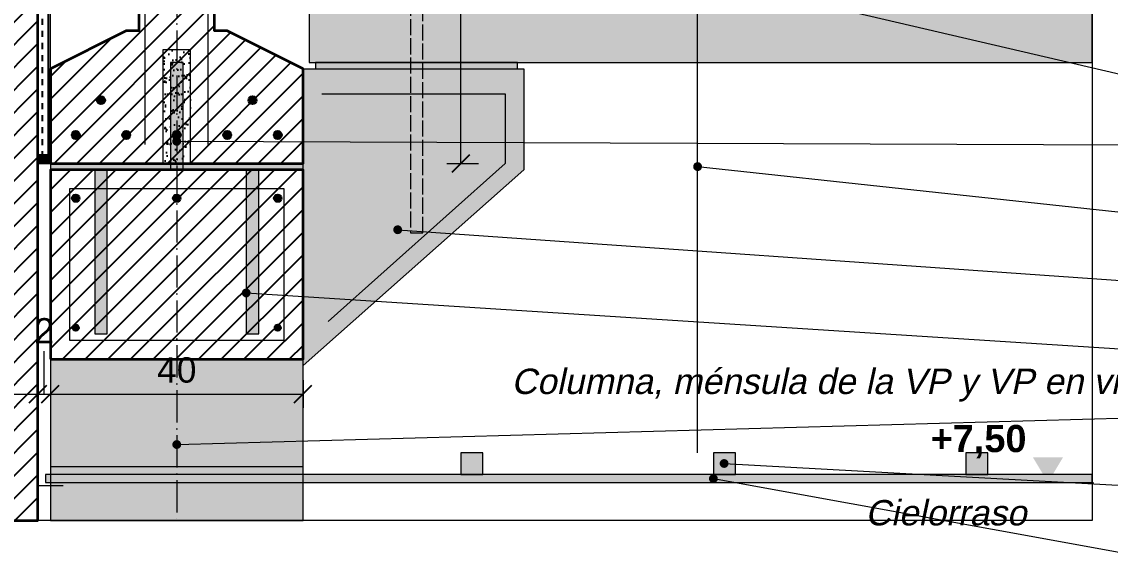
# Model space of a CAD drawing. Header units: millimetres. Extents: x 6 to 4194, y 6 to 5934.
# Drawn here: x 1530 to 3254, y 2686 to 3529 of the extents above; entities that cross this region are included whole.
import ezdxf
from ezdxf.enums import TextEntityAlignment as Align

# ---------------------------------------------------------------- set-up
doc = ezdxf.new("R2010")
doc.units = ezdxf.units.MM
doc.header["$LTSCALE"] = 20
doc.linetypes.add('DASHDOT', pattern=[3.556, 2.54, -0.508, 0, -0.508])
doc.linetypes.add('DASHED', pattern=[1.524, 1.27, -0.254])
for name, color, linetype in [('A-ACERO', 250, 'Continuous'), ('A-AISLACION-LANA', 40, 'Continuous'), ('A-ALUMINIO', 253, 'Continuous'), ('A-ARMADURAS', 14, 'Continuous'), ('A-CONTORNOS', 7, 'Continuous'), ('A-GROUT', 251, 'Continuous'), ('A-HORMIGON-PREMOLDEADO', 8, 'Continuous'), ('A-NEOPRENO-SELLADORES', 7, 'Continuous'), ('A-PROYECCION-OCULTO', 8, 'DASHED'), ('A-VISTA', 8, 'Continuous'), ('X-COTAS', 3, 'Continuous'), ('X-EJES', 1, 'DASHDOT'), ('X-NIVELES', 7, 'Continuous'), ('X-REFERENCIAS', 1, 'Continuous'), ('X-TEXTOS', 7, 'Continuous')]:
    doc.layers.add(name, color=color, linetype=linetype)
doc.styles.add('ARIAL', font='arial.ttf')
doc.styles.add('ARIAL-B', font='arialbd.ttf')

msp = doc.modelspace()

# ---------------------------------------------------------------- hatches: boundary and pattern name
at = {"layer": 'A-ACERO', "true_color": 0x3b3b3b}
h = msp.add_hatch(color=250, dxfattribs=at)
h.dxf.hatch_style = 1
h.paths.add_polyline_path([(1765, 3295), (1785, 3295), (1785, 3465), (1765, 3465)])
h = msp.add_hatch(color=250, dxfattribs=at)
h.dxf.hatch_style = 1
h.paths.add_polyline_path([(1645, 3035), (1665, 3035), (1665, 3295), (1645, 3295)])
h = msp.add_hatch(color=250, dxfattribs=at)
h.dxf.hatch_style = 1
h.paths.add_polyline_path([(1885, 3035), (1905, 3035), (1905, 3295), (1885, 3295)])
at = {"layer": 'A-AISLACION-LANA'}
h = msp.add_hatch(dxfattribs=at)
h.set_pattern_fill('INSUL', color=256, scale=3, angle=90)
h.paths.add_polyline_path([(1555, 3305), (1575, 3305), (1575, 4155), (1555, 4155)])
at = {"layer": 'A-ALUMINIO', "true_color": 0x9aa3ab}
h = msp.add_hatch(color=253, dxfattribs=at)
h.dxf.hatch_style = 1
h.paths.add_polyline_path([(2225, 2812.5), (2260, 2812.5), (2260, 2847), (2225, 2847)])
h = msp.add_hatch(color=253, dxfattribs=at)
h.dxf.hatch_style = 1
h.paths.add_polyline_path([(2625, 2812.5), (2660, 2812.5), (2660, 2847), (2625, 2847)])
h = msp.add_hatch(color=253, dxfattribs=at)
h.dxf.hatch_style = 1
h.paths.add_polyline_path([(3025, 2812.5), (3060, 2812.5), (3060, 2847), (3025, 2847)])
at = {"layer": 'A-ARMADURAS'}
h = msp.add_hatch(color=256, dxfattribs=at)
h.dxf.hatch_style = 1
h.paths.add_polyline_path([(1661.4, 3405), (1661.1, 3407), (1660.2, 3408.8), (1658.8, 3410.2), (1657, 3411.1), (1655, 3411.4), (1653, 3411.1), (1651.2, 3410.2), (1649.8, 3408.8), (1648.9, 3407), (1648.6, 3405), (1648.9, 3403), (1649.8, 3401.2), (1651.2, 3399.8), (1653, 3398.9), (1655, 3398.6), (1657, 3398.9), (1658.8, 3399.8), (1660.2, 3401.2), (1661.1, 3403)])
h = msp.add_hatch(color=256, dxfattribs=at)
h.dxf.hatch_style = 1
h.paths.add_polyline_path([(1901.4, 3405), (1901.1, 3407), (1900.2, 3408.8), (1898.8, 3410.2), (1897, 3411.1), (1895, 3411.4), (1893, 3411.1), (1891.2, 3410.2), (1889.8, 3408.8), (1888.9, 3407), (1888.6, 3405), (1888.9, 3403), (1889.8, 3401.2), (1891.2, 3399.8), (1893, 3398.9), (1895, 3398.6), (1897, 3398.9), (1898.8, 3399.8), (1900.2, 3401.2), (1901.1, 3403)])
h = msp.add_hatch(color=256, dxfattribs=at)
h.dxf.hatch_style = 1
h.paths.add_polyline_path([(1621.4, 3350), (1621.1, 3352), (1620.2, 3353.8), (1618.8, 3355.2), (1617, 3356.1), (1615, 3356.4), (1613, 3356.1), (1611.2, 3355.2), (1609.8, 3353.8), (1608.9, 3352), (1608.6, 3350), (1608.9, 3348), (1609.8, 3346.2), (1611.2, 3344.8), (1613, 3343.9), (1615, 3343.6), (1617, 3343.9), (1618.8, 3344.8), (1620.2, 3346.2), (1621.1, 3348)])
h = msp.add_hatch(color=256, dxfattribs=at)
h.dxf.hatch_style = 1
h.paths.add_polyline_path([(1701.4, 3350), (1701.1, 3352), (1700.2, 3353.8), (1698.8, 3355.2), (1697, 3356.1), (1695, 3356.4), (1693, 3356.1), (1691.2, 3355.2), (1689.8, 3353.8), (1688.9, 3352), (1688.6, 3350), (1688.9, 3348), (1689.8, 3346.2), (1691.2, 3344.8), (1693, 3343.9), (1695, 3343.6), (1697, 3343.9), (1698.8, 3344.8), (1700.2, 3346.2), (1701.1, 3348)])
h = msp.add_hatch(color=256, dxfattribs=at)
h.dxf.hatch_style = 1
h.paths.add_polyline_path([(1781.4, 3350), (1781.1, 3352), (1780.2, 3353.8), (1778.8, 3355.2), (1777, 3356.1), (1775, 3356.4), (1773, 3356.1), (1771.2, 3355.2), (1769.8, 3353.8), (1768.9, 3352), (1768.6, 3350), (1768.9, 3348), (1769.8, 3346.2), (1771.2, 3344.8), (1773, 3343.9), (1775, 3343.6), (1777, 3343.9), (1778.8, 3344.8), (1780.2, 3346.2), (1781.1, 3348)])
h = msp.add_hatch(color=256, dxfattribs=at)
h.dxf.hatch_style = 1
h.paths.add_polyline_path([(1861.4, 3350), (1861.1, 3352), (1860.2, 3353.8), (1858.8, 3355.2), (1857, 3356.1), (1855, 3356.4), (1853, 3356.1), (1851.2, 3355.2), (1849.8, 3353.8), (1848.9, 3352), (1848.6, 3350), (1848.9, 3348), (1849.8, 3346.2), (1851.2, 3344.8), (1853, 3343.9), (1855, 3343.6), (1857, 3343.9), (1858.8, 3344.8), (1860.2, 3346.2), (1861.1, 3348)])
h = msp.add_hatch(color=256, dxfattribs=at)
h.dxf.hatch_style = 1
h.paths.add_polyline_path([(1941.4, 3350), (1941.1, 3352), (1940.2, 3353.8), (1938.8, 3355.2), (1937, 3356.1), (1935, 3356.4), (1933, 3356.1), (1931.2, 3355.2), (1929.8, 3353.8), (1928.9, 3352), (1928.6, 3350), (1928.9, 3348), (1929.8, 3346.2), (1931.2, 3344.8), (1933, 3343.9), (1935, 3343.6), (1937, 3343.9), (1938.8, 3344.8), (1940.2, 3346.2), (1941.1, 3348)])
h = msp.add_hatch(color=256, dxfattribs=at)
h.dxf.hatch_style = 1
h.paths.add_polyline_path([(1621, 3250), (1620.7, 3251.9), (1619.9, 3253.5), (1618.5, 3254.9), (1616.9, 3255.7), (1615, 3256), (1613.1, 3255.7), (1611.5, 3254.9), (1610.1, 3253.5), (1609.3, 3251.9), (1609, 3250), (1609.3, 3248.1), (1610.1, 3246.5), (1611.5, 3245.1), (1613.1, 3244.3), (1615, 3244), (1616.9, 3244.3), (1618.5, 3245.1), (1619.9, 3246.5), (1620.7, 3248.1)])
h = msp.add_hatch(color=256, dxfattribs=at)
h.dxf.hatch_style = 1
h.paths.add_polyline_path([(1781, 3250), (1780.7, 3251.9), (1779.9, 3253.5), (1778.5, 3254.9), (1776.9, 3255.7), (1775, 3256), (1773.1, 3255.7), (1771.5, 3254.9), (1770.1, 3253.5), (1769.3, 3251.9), (1769, 3250), (1769.3, 3248.1), (1770.1, 3246.5), (1771.5, 3245.1), (1773.1, 3244.3), (1775, 3244), (1776.9, 3244.3), (1778.5, 3245.1), (1779.9, 3246.5), (1780.7, 3248.1)])
h = msp.add_hatch(color=256, dxfattribs=at)
h.dxf.hatch_style = 1
h.paths.add_polyline_path([(1941, 3250), (1940.7, 3251.9), (1939.9, 3253.5), (1938.5, 3254.9), (1936.9, 3255.7), (1935, 3256), (1933.1, 3255.7), (1931.5, 3254.9), (1930.1, 3253.5), (1929.3, 3251.9), (1929, 3250), (1929.3, 3248.1), (1930.1, 3246.5), (1931.5, 3245.1), (1933.1, 3244.3), (1935, 3244), (1936.9, 3244.3), (1938.5, 3245.1), (1939.9, 3246.5), (1940.7, 3248.1)])
h = msp.add_hatch(color=256, dxfattribs=at)
h.dxf.hatch_style = 1
h.paths.add_polyline_path([(1619.8, 3045), (1619.6, 3046.5), (1618.9, 3047.8), (1617.8, 3048.9), (1616.5, 3049.6), (1615, 3049.8), (1613.5, 3049.6), (1612.2, 3048.9), (1611.1, 3047.8), (1610.4, 3046.5), (1610.2, 3045), (1610.4, 3043.5), (1611.1, 3042.2), (1612.2, 3041.1), (1613.5, 3040.4), (1615, 3040.2), (1616.5, 3040.4), (1617.8, 3041.1), (1618.9, 3042.2), (1619.6, 3043.5)])
h = msp.add_hatch(color=256, dxfattribs=at)
h.dxf.hatch_style = 1
h.paths.add_polyline_path([(1939.8, 3045), (1939.6, 3046.5), (1938.9, 3047.8), (1937.8, 3048.9), (1936.5, 3049.6), (1935, 3049.8), (1933.5, 3049.6), (1932.2, 3048.9), (1931.1, 3047.8), (1930.4, 3046.5), (1930.2, 3045), (1930.4, 3043.5), (1931.1, 3042.2), (1932.2, 3041.1), (1933.5, 3040.4), (1935, 3040.2), (1936.5, 3040.4), (1937.8, 3041.1), (1938.9, 3042.2), (1939.6, 3043.5)])
at = {"layer": 'A-GROUT'}
h = msp.add_hatch(dxfattribs=at)
h.set_pattern_fill('AR-SAND', color=256, scale=0.4)
h.paths.add_polyline_path([(1753, 3305), (1797, 3305), (1797, 3485), (1753, 3485)])
at = {"layer": 'A-HORMIGON-PREMOLDEADO'}
h = msp.add_hatch(dxfattribs=at)
h.set_pattern_fill('ANSI31', color=256, scale=8)
h.paths.add_polyline_path([(1355, 2740), (1555, 2740), (1555, 4740), (1355, 4740)])
h = msp.add_hatch(dxfattribs=at)
h.set_pattern_fill('ANSI31', color=256, scale=8)
h.paths.add_polyline_path([(1575, 3305), (1975, 3305), (1975, 3455), (1855, 3515), (1835, 3515), (1835, 3815), (1855, 3815), (1975, 3875), (1975, 4005), (1575, 4005), (1575, 3875), (1695, 3815), (1715, 3815), (1715, 3515), (1695, 3515), (1575, 3455)])
h = msp.add_hatch(dxfattribs=at)
h.set_pattern_fill('ANSI31', color=256, scale=8)
h.paths.add_polyline_path([(1575, 2995), (1975, 2995), (1975, 3295), (1575, 3295)])
at = {"layer": 'A-NEOPRENO-SELLADORES', "true_color": 0x111111}
h = msp.add_hatch(color=250, dxfattribs=at)
h.dxf.hatch_style = 1
h.paths.add_polyline_path([(1995, 3455), (2315, 3455), (2315, 3465), (1995, 3465)])
h = msp.add_hatch(color=250, dxfattribs=at)
h.dxf.hatch_style = 1
h.paths.add_polyline_path([(1555, 3305), (1575, 3305), (1575, 3320), (1555, 3320)])
h = msp.add_hatch(color=250, dxfattribs=at)
h.dxf.hatch_style = 1
h.paths.add_polyline_path([(1575, 3295), (1975, 3295), (1975, 3305), (1575, 3305)])
at = {"layer": 'A-VISTA', "true_color": 0xe9ebed}
h = msp.add_hatch(color=7, dxfattribs=at)
h.dxf.hatch_style = 1
h.paths.add_polyline_path([(1985, 3465), (3225, 3465), (3225, 4165), (1985, 4165)])
at = {"layer": 'A-VISTA', "true_color": 0xe3e6e8}
h = msp.add_hatch(color=254, dxfattribs=at)
h.dxf.hatch_style = 1
h.paths.add_polyline_path([(1975, 3455), (2325, 3455), (2325, 3295), (1975, 2985)])
at = {"layer": 'A-VISTA', "true_color": 0xeceeef}
h = msp.add_hatch(color=7, dxfattribs=at)
h.dxf.hatch_style = 1
h.paths.add_polyline_path([(1575, 2740), (1975, 2740), (1975, 2995), (1575, 2995)])
at = {"layer": 'A-VISTA', "true_color": 0xf2f2f2}
h = msp.add_hatch(color=7, dxfattribs=at)
h.dxf.hatch_style = 1
h.paths.add_polyline_path([(1567, 2800), (3225, 2800), (3225, 2812.5), (1567, 2812.5)])
at = {"layer": 'X-NIVELES'}
h = msp.add_hatch(color=7, dxfattribs=at)
h.dxf.hatch_style = 1
h.paths.add_polyline_path([(3155, 2800), (3131, 2840), (3179, 2840)])
at = {"layer": 'X-REFERENCIAS'}
h = msp.add_hatch(color=7, dxfattribs=at)
h.dxf.hatch_style = 1
h.paths.add_polyline_path([(1782, 3340), (1781.7, 3342.2), (1780.7, 3344.1), (1779.1, 3345.7), (1777.2, 3346.7), (1775, 3347), (1772.8, 3346.7), (1770.9, 3345.7), (1769.3, 3344.1), (1768.3, 3342.2), (1768, 3340), (1768.3, 3337.8), (1769.3, 3335.9), (1770.9, 3334.3), (1772.8, 3333.3), (1775, 3333), (1777.2, 3333.3), (1779.1, 3334.3), (1780.7, 3335.9), (1781.7, 3337.8)])
h = msp.add_hatch(color=7, dxfattribs=at)
h.dxf.hatch_style = 1
h.paths.add_polyline_path([(2607, 3300), (2606.7, 3302.2), (2605.7, 3304.1), (2604.1, 3305.7), (2602.2, 3306.7), (2600, 3307), (2597.8, 3306.7), (2595.9, 3305.7), (2594.3, 3304.1), (2593.3, 3302.2), (2593, 3300), (2593.3, 3297.8), (2594.3, 3295.9), (2595.9, 3294.3), (2597.8, 3293.3), (2600, 3293), (2602.2, 3293.3), (2604.1, 3294.3), (2605.7, 3295.9), (2606.7, 3297.8)])
h = msp.add_hatch(color=7, dxfattribs=at)
h.dxf.hatch_style = 1
h.paths.add_polyline_path([(2132, 3200), (2131.7, 3202.2), (2130.7, 3204.1), (2129.1, 3205.7), (2127.2, 3206.7), (2125, 3207), (2122.8, 3206.7), (2120.9, 3205.7), (2119.3, 3204.1), (2118.3, 3202.2), (2118, 3200), (2118.3, 3197.8), (2119.3, 3195.9), (2120.9, 3194.3), (2122.8, 3193.3), (2125, 3193), (2127.2, 3193.3), (2129.1, 3194.3), (2130.7, 3195.9), (2131.7, 3197.8)])
h = msp.add_hatch(color=7, dxfattribs=at)
h.dxf.hatch_style = 1
h.paths.add_polyline_path([(1892, 3100), (1891.7, 3102.2), (1890.7, 3104.1), (1889.1, 3105.7), (1887.2, 3106.7), (1885, 3107), (1882.8, 3106.7), (1880.9, 3105.7), (1879.3, 3104.1), (1878.3, 3102.2), (1878, 3100), (1878.3, 3097.8), (1879.3, 3095.9), (1880.9, 3094.3), (1882.8, 3093.3), (1885, 3093), (1887.2, 3093.3), (1889.1, 3094.3), (1890.7, 3095.9), (1891.7, 3097.8)])
h = msp.add_hatch(color=7, dxfattribs=at)
h.dxf.hatch_style = 1
h.paths.add_polyline_path([(1782, 2860), (1781.7, 2862.2), (1780.7, 2864.1), (1779.1, 2865.7), (1777.2, 2866.7), (1775, 2867), (1772.8, 2866.7), (1770.9, 2865.7), (1769.3, 2864.1), (1768.3, 2862.2), (1768, 2860), (1768.3, 2857.8), (1769.3, 2855.9), (1770.9, 2854.3), (1772.8, 2853.3), (1775, 2853), (1777.2, 2853.3), (1779.1, 2854.3), (1780.7, 2855.9), (1781.7, 2857.8)])
h = msp.add_hatch(color=7, dxfattribs=at)
h.dxf.hatch_style = 1
h.paths.add_polyline_path([(2649, 2830), (2648.7, 2832.2), (2647.7, 2834.1), (2646.1, 2835.7), (2644.2, 2836.7), (2642, 2837), (2639.8, 2836.7), (2637.9, 2835.7), (2636.3, 2834.1), (2635.3, 2832.2), (2635, 2830), (2635.3, 2827.8), (2636.3, 2825.9), (2637.9, 2824.3), (2639.8, 2823.3), (2642, 2823), (2644.2, 2823.3), (2646.1, 2824.3), (2647.7, 2825.9), (2648.7, 2827.8)])
h = msp.add_hatch(color=7, dxfattribs=at)
h.dxf.hatch_style = 1
h.paths.add_polyline_path([(2632, 2806), (2631.7, 2808.2), (2630.7, 2810.1), (2629.1, 2811.7), (2627.2, 2812.7), (2625, 2813), (2622.8, 2812.7), (2620.9, 2811.7), (2619.3, 2810.1), (2618.3, 2808.2), (2618, 2806), (2618.3, 2803.8), (2619.3, 2801.9), (2620.9, 2800.3), (2622.8, 2799.3), (2625, 2799), (2627.2, 2799.3), (2629.1, 2800.3), (2630.7, 2801.9), (2631.7, 2803.8)])

# ---------------------------------------------------------------- linework, layer by layer
at = {"layer": 'A-ARMADURAS', "lineweight": 13}
for points in [[(1725, 3335), (1725, 3975)], [(1825, 3335), (1825, 3975)], [(2005, 3415), (2295, 3415), (2295, 3305), (2015, 3055)], [(1605, 3025), (1945, 3025), (1945, 3265), (1605, 3265), (1605, 3025)]]:
    msp.add_lwpolyline(points, dxfattribs=at)
at = {"layer": 'A-ARMADURAS'}
for centre, radius in [((1655, 3405), 6.4), ((1895, 3405), 6.4), ((1615, 3350), 6.4), ((1695, 3350), 6.4), ((1775, 3350), 6.4), ((1855, 3350), 6.4), ((1935, 3350), 6.4), ((1615, 3250), 6), ((1775, 3250), 6), ((1935, 3250), 6), ((1615, 3045), 4.8), ((1935, 3045), 4.8)]:
    msp.add_circle(centre, radius, dxfattribs=at)
at = {"layer": 'A-CONTORNOS', "lineweight": 35}
for points in [[(1355, 2740), (1555, 2740), (1555, 4740), (1355, 4740)], [(1575, 3305), (1975, 3305), (1975, 3455), (1855, 3515), (1835, 3515), (1835, 3815), (1855, 3815), (1975, 3875), (1975, 4005), (1575, 4005), (1575, 3875), (1695, 3815), (1715, 3815), (1715, 3515), (1695, 3515), (1575, 3455)], [(1575, 2995), (1975, 2995), (1975, 3295), (1575, 3295)]]:
    msp.add_lwpolyline(points, close=True, dxfattribs=at)
at = {"layer": 'A-CONTORNOS', "lineweight": 18}
for points in [[(1555, 3305), (1575, 3305), (1575, 4155), (1555, 4155)], [(1567, 2800), (3225, 2800), (3225, 2812.5), (1567, 2812.5)]]:
    msp.add_lwpolyline(points, close=True, dxfattribs=at)
at = {"layer": 'A-CONTORNOS', "lineweight": 13}
for points in [[(2600, 2847), (2600, 3565)], [(1575, 2825), (1975, 2825)]]:
    msp.add_lwpolyline(points, dxfattribs=at)
for points in [[(1753, 3305), (1797, 3305), (1797, 3485), (1753, 3485)], [(1765, 3295), (1785, 3295), (1785, 3465), (1765, 3465)], [(1575, 3295), (1975, 3295), (1975, 3305), (1575, 3305)], [(1645, 3035), (1665, 3035), (1665, 3295), (1645, 3295)], [(1885, 3035), (1905, 3035), (1905, 3295), (1885, 3295)]]:
    msp.add_lwpolyline(points, close=True, dxfattribs=at)
at = {"layer": 'A-CONTORNOS', "lineweight": 18}
msp.add_lwpolyline([(1555, 2870), (1555, 2795), (1595, 2795)], dxfattribs=at)
at = {"layer": 'A-PROYECCION-OCULTO', "lineweight": 13}
msp.add_lwpolyline([(2145, 3195), (2165, 3195), (2165, 3625), (2145, 3625)], close=True, dxfattribs=at)
at = {"layer": 'A-VISTA', "lineweight": 13}
for points in [[(1985, 3465), (3225, 3465), (3225, 4165), (1985, 4165)], [(1995, 3455), (2315, 3455), (2315, 3465), (1995, 3465)], [(1575, 2740), (1975, 2740), (1975, 2995), (1575, 2995)], [(2225, 2812.5), (2260, 2812.5), (2260, 2847), (2225, 2847)], [(2625, 2812.5), (2660, 2812.5), (2660, 2847), (2625, 2847)], [(3025, 2812.5), (3060, 2812.5), (3060, 2847), (3025, 2847)]]:
    msp.add_lwpolyline(points, close=True, dxfattribs=at)
at = {"layer": 'A-VISTA', "lineweight": 18}
msp.add_lwpolyline([(1975, 3455), (2325, 3455), (2325, 3295), (1975, 2985)], close=True, dxfattribs=at)
at = {"layer": 'X-COTAS', "lineweight": 13}
for points in [[(2225, 3305), (2225, 4005)], [(2203, 3305), (2253, 3305)], [(1565, 2940), (1565, 3008)], [(1555, 2962), (1555, 2918)], [(1555, 2962), (1555, 2918)], [(1575, 2962), (1575, 2918)], [(1575, 2962), (1575, 2918)], [(1975, 2962), (1975, 2918)], [(1355, 2940), (1555, 2940)], [(1555, 2940), (1575, 2940)], [(1575, 2940), (1975, 2940)]]:
    msp.add_lwpolyline(points, dxfattribs=at)
at = {"layer": 'X-COTAS', "lineweight": 25}
for points in [[(2211, 3291), (2239, 3319)], [(1541, 2926), (1569, 2954)], [(1541, 2926), (1569, 2954)], [(1561, 2926), (1589, 2954)], [(1561, 2926), (1589, 2954)], [(1961, 2926), (1989, 2954)]]:
    msp.add_lwpolyline(points, dxfattribs=at)
at = {"layer": 'X-EJES', "color": 12, "lineweight": 13, "true_color": 0xcc0000}
msp.add_lwpolyline([(1775, 4940), (1775, 2740)], dxfattribs=at)
at = {"layer": 'X-NIVELES', "lineweight": 13}
msp.add_lwpolyline([(3083, 2800), (3227, 2800)], dxfattribs=at)
at = {"layer": 'X-REFERENCIAS', "lineweight": 13}
for points in [[(2525, 3620), (3285, 3442.4), (3358, 3442.4)], [(1775, 3340), (3285, 3334.4), (3358, 3334.4)], [(2600, 3300), (3285, 3226.4), (3358, 3226.4)], [(2125, 3200), (3285, 3118.4), (3358, 3118.4)], [(1885, 3100), (3285, 3010.4), (3358, 3010.4)], [(1775, 2860), (3285, 2902.4), (3358, 2902.4)], [(2642, 2830), (3285, 2794.4), (3358, 2794.4)], [(2625, 2806), (3285, 2686.4), (3358, 2686.4)]]:
    msp.add_lwpolyline(points, dxfattribs=at)
at = {"layer": 'X-TEXTOS', "lineweight": 13}
msp.add_lwpolyline([(975, 4860), (3225, 4860), (3225, 2740), (975, 2740)], close=True, dxfattribs=at)

# ---------------------------------------------------------------- texts
at = {"layer": 'X-COTAS', "style": 'ARIAL'}
for s, p in [('2', (1565, 3020)), ('40', (1775, 2958))]:
    msp.add_text(s, height=40.1, dxfattribs=at).set_placement(p, align=Align.CENTER)
at = {"layer": 'X-NIVELES', "style": 'ARIAL-B'}
msp.add_text('+7,50', height=42.96, dxfattribs=at).set_placement((3121, 2848), align=Align.RIGHT)
at = {"layer": 'X-NIVELES', "style": 'ARIAL', "oblique": 12}
msp.add_text('Cielorraso', height=40.1, dxfattribs=at).set_placement((3121, 2732), align=Align.RIGHT)
at = {"layer": 'X-TEXTOS', "style": 'ARIAL', "oblique": 12}
msp.add_text('Columna, ménsula de la VP y VP en vista', height=40.096, dxfattribs=at).set_placement((2305, 2940))

doc.saveas('drawing.dxf')
